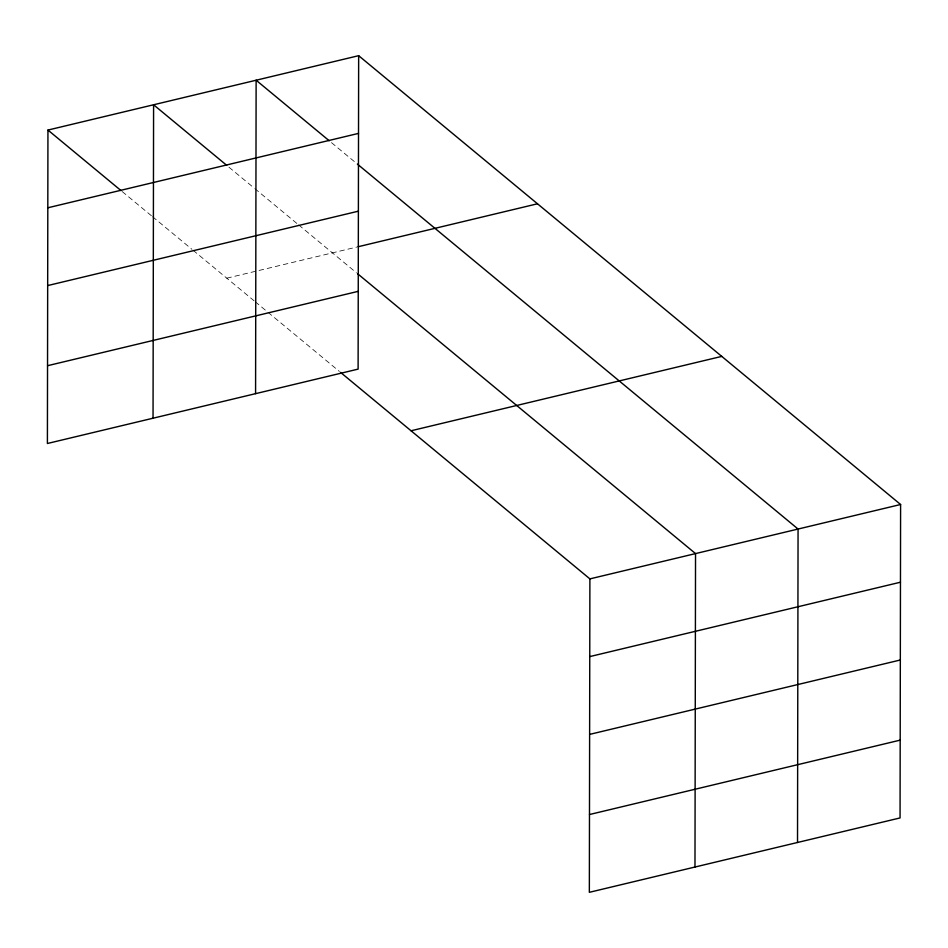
<?xml version="1.0" encoding="UTF-8"?>
<svg xmlns="http://www.w3.org/2000/svg" width="948" height="948" viewBox="0 0 948 948"><rect width="100%" height="100%" fill="white"/><g stroke="black" fill="none" stroke-linecap="round" stroke-linejoin="round"><path stroke-width="0.71" stroke-dasharray="4.74 3.56" d="M226.785 278.179L356.638 247.084M331.48 142.638L356.235 163.127M228.954 167.192L253.697 187.68M254.822 188.616L297.565 224.012M298.691 224.937L356.318 272.668M122.185 191.543L151.431 215.765M152.557 216.701L191.923 249.3M193.048 250.236L254.088 300.789M255.225 301.725L339.396 371.426"/><path stroke-width="1.42" d="M47.945 130.066L47.4 443.498L358.107 369.116L358.652 55.683L47.945 130.066L121.06 190.619M153.043 418.21L153.588 104.778L226.702 165.319M255.581 393.669L256.126 80.225L329.229 140.778M340.533 372.374L589.893 578.884L589.348 892.317L900.055 817.934L900.6 504.502L358.652 55.683M694.979 867.029L695.536 553.596L357.455 273.605M797.517 842.476L798.062 529.043L357.349 164.063M47.815 207.79L358.522 133.395M47.673 285.573L358.391 211.179M358.06 246.753L537.504 203.784M47.53 365.715L358.249 291.332M411.053 430.771L721.76 356.389M589.893 578.884L900.6 504.502M589.751 656.597L900.47 582.214M589.62 734.392L900.327 659.998M589.478 814.533L900.185 740.139"/></g></svg>
